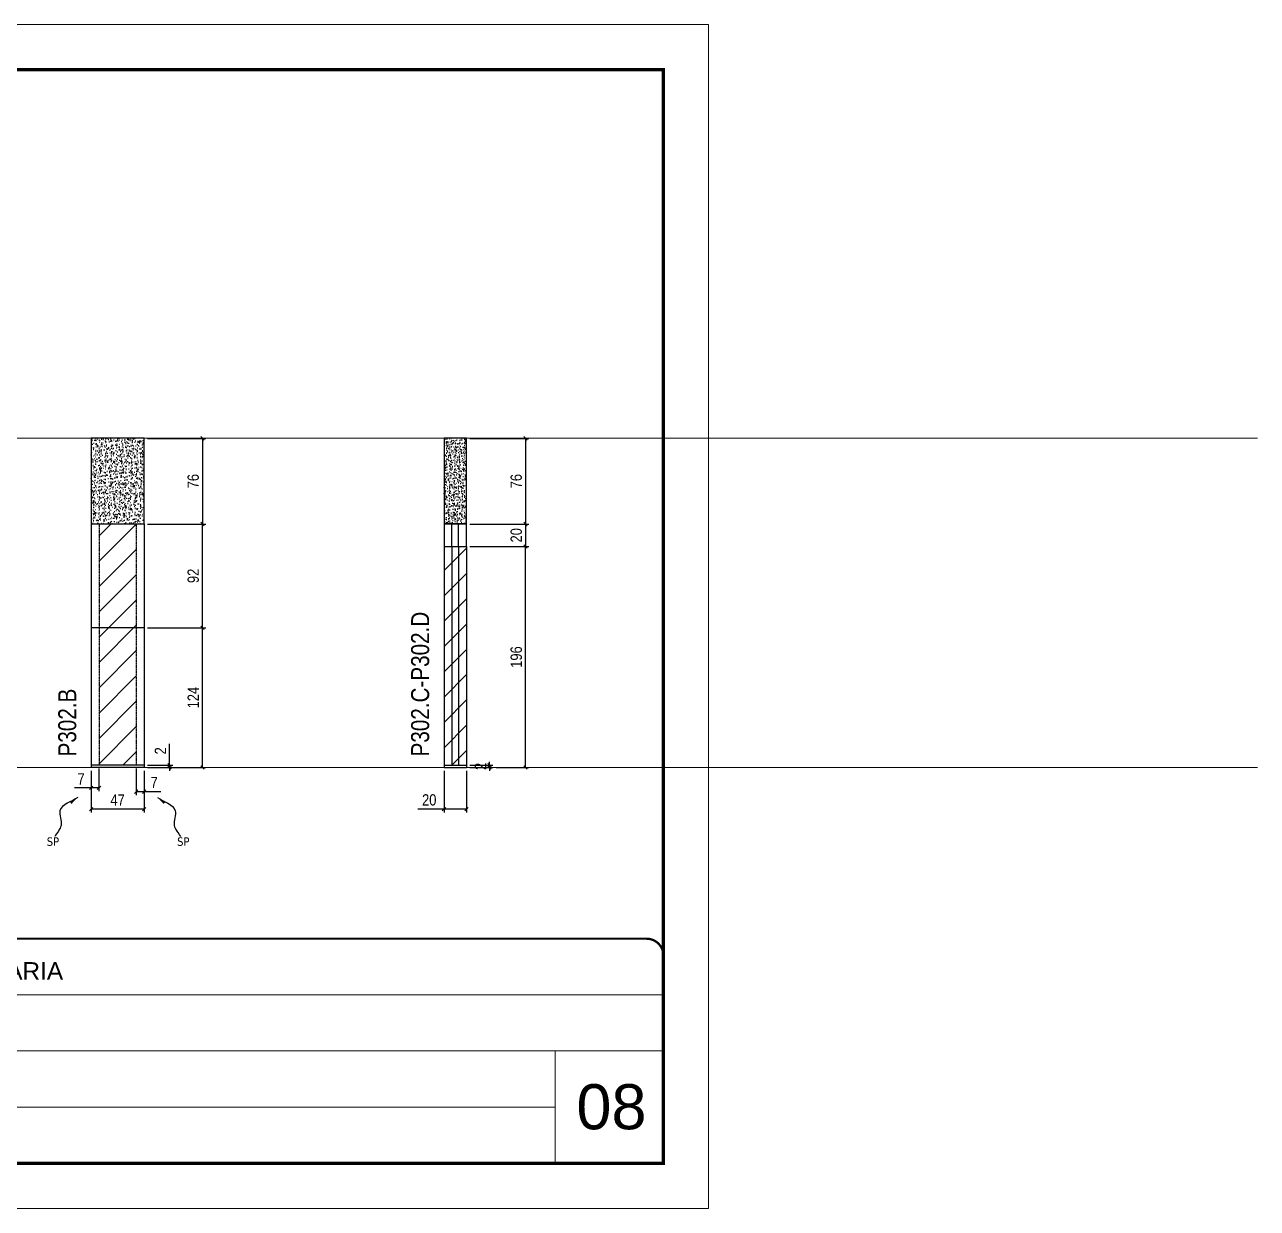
# Model space of a CAD drawing. Extents: x 2296 to 12463, y 760 to 16806.
# Drawn here: x 8532 to 9625, y 14543 to 15593 of the extents above; entities that cross this region are included whole.
import ezdxf

# ---------------------------------------------------------------- set-up
doc = ezdxf.new("R2010")
doc.units = 0
for name, pattern in [('CONTINUO', [0]), ('DASHED', [0.75, 0.5, -0.25]), ('HIDDEN', [0.375, 0.25, -0.125])]:
    doc.linetypes.add(name, pattern=pattern)
for name, color, linetype, lineweight in [('CARIMBO', 255, 'Continuous', 9), ('Folhas', 255, 'Continuous', 9), ('Hachura', 251, 'Continuous', 9), ('SARRAFO DE PRESSAO', 251, 'DASHED', 9)]:
    doc.layers.add(name, color=color, linetype=linetype, lineweight=lineweight)
for name, color, linetype in [('COTA', 241, 'Continuous'), ('NOMENCLATURA', 7, 'Continuous'), ('Painéis', 200, 'Continuous'), ('SARR_2.2x7', 40, 'Continuous'), ('texto', 7, 'Continuous')]:
    doc.layers.add(name, color=color, linetype=linetype)
doc.styles.add('ARIAL', font='arial.ttf')
doc.styles.add('ARIAL_NARROW', font='ARIALN.TTF', dxfattribs={"height": 0.2})
doc.styles.add('COTA TECNICA', font='techl___.ttf', dxfattribs={"height": 10})
doc.styles.add('COTA TECNICA-50', font='techl___.ttf', dxfattribs={"height": 10})
doc.styles.get("Standard").update_dxf_attribs({"font": 'arial.ttf'})
doc.styles.add('Tecnologia', font='')
doc.styles.get('Tecnologia').set_extended_font_data('Forgotten Futurist')
doc.dimstyles.new('COTA PAINEL-50', dxfattribs={"dimtxt": 10, "dimasz": 3, "dimexe": 3, "dimexo": 3, "dimgap": 3, "dimtad": 1, "dimdec": 1, "dimzin": 12, "dimdsep": 46, "dimtxsty": 'COTA TECNICA-50', "dimblk1": 'OBLIQUE', "dimblk2": 'OBLIQUE', "dimsah": 1, "dimcen": 0.9, "dimclrd": 4, "dimclre": 4, "dimclrt": 240, "dimadec": 1, "dimazin": 3, "dimtfac": 1, "dimtdec": 1, "dimtmove": 0, "dimatfit": 3, "dimfxl": 1, "dimtolj": 1, "dimtzin": 12, "dimarcsym": 0})
doc.dimstyles.new('PAINEL', dxfattribs={"dimtxt": 10, "dimasz": 3, "dimexe": 3, "dimexo": 3, "dimgap": 3, "dimtad": 1, "dimdec": 1, "dimzin": 12, "dimdsep": 46, "dimtxsty": 'COTA TECNICA', "dimblk1": 'OBLIQUE', "dimblk2": 'OBLIQUE', "dimsah": 1, "dimcen": 0.9, "dimclrd": 4, "dimclre": 4, "dimclrt": 240, "dimadec": 1, "dimazin": 3, "dimtfac": 1, "dimtdec": 1, "dimtmove": 0, "dimatfit": 3, "dimfxl": 1, "dimtolj": 1, "dimtzin": 12, "dimarcsym": 0})
doc.dimstyles.get("Standard").update_dxf_attribs({"dimtxt": 0.18, "dimasz": 0.18, "dimexe": 0.18, "dimexo": 0.0625, "dimgap": 0.09, "dimtad": 0, "dimtih": 1, "dimtoh": 1, "dimdec": 4, "dimzin": 0, "dimdsep": 46, "dimtxsty": 'Standard', "dimcen": 0.09, "dimadec": 0, "dimazin": 0, "dimtfac": 1, "dimtdec": 4, "dimtofl": 0, "dimtmove": 0, "dimatfit": 3, "dimfxl": 1, "dimtolj": 1, "dimtzin": 0, "dimarcsym": 0})
pattern_1 = [(45, (13.5, 6891.45), (-11.22532, 11.22532), [])]

# ---------------------------------------------------------------- blocks, each defined once
blk = doc.blocks.new('9999999999')
at = {"color": 30, "linetype": 'CONTINUO'}
for p, q in [((98564.6, 34230.2), (98564.6, 34429.4)), ((98564.6, 34379.6), (99584, 34379.6)), ((98564.6, 34329.8), (99488, 34329.8)), ((99584, 34329.8), (99488, 34329.8)), ((99488, 34329.8), (99488, 34230.2)), ((98564.6, 34280), (99488, 34280))]:
    blk.add_line(p, q, dxfattribs=at)
at = {"color": 30, "linetype": 'CONTINUO', "const_width": 2}
blk.add_lwpolyline([(99584, 34230.2), (99584, 34414.4, 0.414214), (99569, 34429.4), (98229, 34429.4, 0.414214), (98214, 34414.4), (98214, 34245.2, 0.414214), (98229, 34230.2), (99584, 34230.2)], format="xyb", dxfattribs=at)
at = {"layer": 'Folhas'}
blk.add_lwpolyline([(98139, 34190.2), (99624, 34190.2), (99624, 35240.2), (98139, 35240.2)], close=True, dxfattribs=at)
at = {"layer": 'Folhas', "color": 30, "const_width": 3}
blk.add_lwpolyline([(98214, 34230.2), (99584, 34230.2), (99584, 35200.2), (98214, 35200.2)], close=True, dxfattribs=at)
at = {"color": 7, "linetype": 'Continuous', "ltscale": 5, "style": 'ARIAL'}
for s, height, p in [('UNITÁ ENGENHARIA', 15.483, (98837.7, 34393.1)), ('ITAQUERA III', 15.483, (98837.7, 34343.3)), ('1°PAVIMENTO', 15.483, (98837.7, 34293.5)), ('NOVA SISTEMAS CONSTRUTIVOS', 11.059, (98263.2, 34267.2)), ('PILARES', 15.48, (98837.7, 34243.7))]:
    blk.add_text(s, height=height, dxfattribs=at).set_placement(p)
at = {"layer": 'Folhas', "color": 7, "style": 'Tecnologia', "width": 1.5}
for s, p in [('CLIENTE:', (98573.7, 34397.2)), ('OBRA:', (98573.7, 34347.3)), ('PAVIMENTO:', (98573.7, 34297.5)), ('PROJETO:', (98573.7, 34247.7))]:
    blk.add_text(s, height=14, dxfattribs=at).set_placement(p)
blk = doc.blocks.new('_Oblique')
at = {"color": 0, "linetype": 'ByBlock', "lineweight": -2}
blk.add_line((-0.5, -0.5), (0.5, 0.5), dxfattribs=at)
blk = doc.blocks.new('*D1524')
at = {"layer": 'COTA', "color": 4, "lineweight": -2, "transparency": 16777216}
for p, q in [((8660.3, 14935.6), (8660.3, 14954.5)), ((8640.8, 14935.6), (8663.3, 14935.6)), ((8660.3, 14933.6), (8660.3, 14935.6)), ((8640.8, 14933.6), (8663.3, 14933.6)), ((8660.3, 14933.6), (8660.3, 14930.6))]:
    blk.add_line(p, q, dxfattribs=at)
at = {"layer": 'Defpoints', "color": 0, "transparency": 16777216}
for p in [(8637.8, 14935.6), (8637.8, 14933.6), (8660.3, 14933.6)]:
    blk.add_point(p, dxfattribs=at)
at = {"layer": 'COTA', "color": 4, "lineweight": -2, "transparency": 16777216, "xscale": 3, "yscale": 3, "zscale": 3}
for p, rotation in [((8660.3, 14935.6), 270), ((8660.3, 14933.6), 90)]:
    blk.add_blockref('_Oblique', p, dxfattribs=dict(at, rotation=rotation))
at = {"layer": 'COTA', "color": 240, "transparency": 16777216, "insert": (8652.3, 14948.4), "char_height": 10, "attachment_point": 5, "rotation": 90, "style": 'COTA TECNICA-50'}
blk.add_mtext('\\A1;2', dxfattribs=at)
blk = doc.blocks.new('*D1525')
at = {"layer": 'COTA', "color": 4, "lineweight": -2, "transparency": 16777216}
for p, q in [((8590.8, 14930.6), (8590.8, 14912.5)), ((8597.8, 14932.6), (8597.8, 14912.5)), ((8590.8, 14915.5), (8576.1, 14915.5)), ((8597.8, 14915.5), (8590.8, 14915.5))]:
    blk.add_line(p, q, dxfattribs=at)
at = {"layer": 'Defpoints', "color": 0, "transparency": 16777216}
for p in [(8597.8, 14935.6), (8590.8, 14933.6), (8590.8, 14915.5)]:
    blk.add_point(p, dxfattribs=at)
at = {"layer": 'COTA', "color": 4, "lineweight": -2, "transparency": 16777216, "xscale": 3, "yscale": 3, "zscale": 3, "rotation": 180}
blk.add_blockref('_Oblique', (8590.8, 14915.5), dxfattribs=at)
at = {"layer": 'COTA', "color": 4, "lineweight": -2, "transparency": 16777216, "xscale": 3, "yscale": 3, "zscale": 3}
blk.add_blockref('_Oblique', (8597.8, 14915.5), dxfattribs=at)
at = {"layer": 'COTA', "color": 240, "transparency": 16777216, "insert": (8581.9, 14923.5), "char_height": 10, "attachment_point": 5, "style": 'COTA TECNICA-50'}
blk.add_mtext('\\A1;7', dxfattribs=at)
blk = doc.blocks.new('*D1526')
at = {"layer": 'COTA', "color": 4, "lineweight": -2, "transparency": 16777216}
for p, q in [((8630.8, 14932.6), (8630.8, 14909.2)), ((8637.8, 14930.6), (8637.8, 14909.2)), ((8630.8, 14912.2), (8637.8, 14912.2)), ((8637.8, 14912.2), (8652.5, 14912.2))]:
    blk.add_line(p, q, dxfattribs=at)
at = {"layer": 'Defpoints', "color": 0, "transparency": 16777216}
for p in [(8630.8, 14935.6), (8637.8, 14933.6), (8637.8, 14912.2)]:
    blk.add_point(p, dxfattribs=at)
at = {"layer": 'COTA', "color": 4, "lineweight": -2, "transparency": 16777216, "xscale": 3, "yscale": 3, "zscale": 3, "rotation": 180}
blk.add_blockref('_Oblique', (8630.8, 14912.2), dxfattribs=at)
at = {"layer": 'COTA', "color": 4, "lineweight": -2, "transparency": 16777216, "xscale": 3, "yscale": 3, "zscale": 3}
blk.add_blockref('_Oblique', (8637.8, 14912.2), dxfattribs=at)
at = {"layer": 'COTA', "color": 240, "transparency": 16777216, "insert": (8646.7, 14920.3), "char_height": 10, "attachment_point": 5, "style": 'COTA TECNICA-50'}
blk.add_mtext('\\A1;7', dxfattribs=at)
blk = doc.blocks.new('*D1527')
at = {"layer": 'COTA', "color": 4, "linetype": 'ByBlock', "lineweight": -2, "transparency": 16777216}
for p, q in [((8640.8, 15057.6), (8692.5, 15057.6)), ((8689.5, 14933.6), (8689.5, 15057.6)), ((8640.8, 14933.6), (8692.5, 14933.6))]:
    blk.add_line(p, q, dxfattribs=at)
at = {"layer": 'Defpoints', "color": 0, "linetype": 'ByBlock', "transparency": 16777216}
for p in [(8637.8, 15057.6), (8689.5, 15057.6), (8637.8, 14933.6)]:
    blk.add_point(p, dxfattribs=at)
at = {"layer": 'COTA', "color": 4, "linetype": 'ByBlock', "lineweight": -2, "transparency": 16777216, "xscale": 3, "yscale": 3, "zscale": 3}
for p, rotation in [((8689.5, 15057.6), 90), ((8689.5, 14933.6), 270)]:
    blk.add_blockref('_Oblique', p, dxfattribs=dict(at, rotation=rotation))
at = {"layer": 'COTA', "color": 240, "linetype": 'ByBlock', "transparency": 16777216, "insert": (8681.4, 14995.6), "char_height": 10, "attachment_point": 5, "rotation": 90, "style": 'COTA TECNICA'}
blk.add_mtext('\\A1;124', dxfattribs=at)
blk = doc.blocks.new('*D1535')
at = {"layer": 'COTA', "color": 4, "linetype": 'ByBlock', "lineweight": -2, "transparency": 16777216}
for p, q in [((8590.8, 14930.6), (8590.8, 14893.7)), ((8637.8, 14930.6), (8637.8, 14893.7)), ((8637.8, 14896.7), (8590.8, 14896.7))]:
    blk.add_line(p, q, dxfattribs=at)
at = {"layer": 'Defpoints', "color": 0, "linetype": 'ByBlock', "transparency": 16777216}
for p in [(8590.8, 14933.6), (8637.8, 14933.6), (8590.8, 14896.7)]:
    blk.add_point(p, dxfattribs=at)
at = {"layer": 'COTA', "color": 4, "linetype": 'ByBlock', "lineweight": -2, "transparency": 16777216, "xscale": 3, "yscale": 3, "zscale": 3, "rotation": 180}
blk.add_blockref('_Oblique', (8590.8, 14896.7), dxfattribs=at)
at = {"layer": 'COTA', "color": 4, "linetype": 'ByBlock', "lineweight": -2, "transparency": 16777216, "xscale": 3, "yscale": 3, "zscale": 3}
blk.add_blockref('_Oblique', (8637.8, 14896.7), dxfattribs=at)
at = {"layer": 'COTA', "color": 240, "linetype": 'ByBlock', "transparency": 16777216, "insert": (8614.3, 14904.8), "char_height": 10, "attachment_point": 5, "style": 'COTA TECNICA'}
blk.add_mtext('\\A1;47', dxfattribs=at)
blk = doc.blocks.new('*D1536')
at = {"layer": 'COTA', "color": 4, "linetype": 'ByBlock', "lineweight": -2, "transparency": 16777216}
for p, q in [((8640.8, 15149.6), (8692.5, 15149.6)), ((8689.5, 15057.6), (8689.5, 15149.6)), ((8640.8, 15057.6), (8692.5, 15057.6))]:
    blk.add_line(p, q, dxfattribs=at)
at = {"layer": 'Defpoints', "color": 0, "linetype": 'ByBlock', "transparency": 16777216}
for p in [(8637.8, 15149.6), (8689.5, 15149.6), (8637.8, 15057.6)]:
    blk.add_point(p, dxfattribs=at)
at = {"layer": 'COTA', "color": 4, "linetype": 'ByBlock', "lineweight": -2, "transparency": 16777216, "xscale": 3, "yscale": 3, "zscale": 3}
for p, rotation in [((8689.5, 15149.6), 90), ((8689.5, 15057.6), 270)]:
    blk.add_blockref('_Oblique', p, dxfattribs=dict(at, rotation=rotation))
at = {"layer": 'COTA', "color": 240, "linetype": 'ByBlock', "transparency": 16777216, "insert": (8681.4, 15103.6), "char_height": 10, "attachment_point": 5, "rotation": 90, "style": 'COTA TECNICA'}
blk.add_mtext('\\A1;92', dxfattribs=at)
blk = doc.blocks.new('*D1528')
at = {"layer": 'COTA', "color": 4, "lineweight": -2, "transparency": 16777216}
for p, q in [((8926.8, 14935.6), (8947.2, 14935.6)), ((8944.2, 14935.6), (8944.2, 14938.6)), ((8944.2, 14933.6), (8944.2, 14935.6)), ((8926.8, 14933.6), (8947.2, 14933.6)), ((8944.2, 14933.6), (8944.2, 14930.6))]:
    blk.add_line(p, q, dxfattribs=at)
at = {"layer": 'Defpoints', "color": 0, "transparency": 16777216}
for p in [(8923.8, 14935.6), (8944.2, 14935.6), (8923.8, 14933.6)]:
    blk.add_point(p, dxfattribs=at)
at = {"layer": 'COTA', "color": 4, "lineweight": -2, "transparency": 16777216, "xscale": 3, "yscale": 3, "zscale": 3}
for p, rotation in [((8944.2, 14935.6), 270), ((8944.2, 14933.6), 90)]:
    blk.add_blockref('_Oblique', p, dxfattribs=dict(at, rotation=rotation))
at = {"layer": 'COTA', "color": 240, "transparency": 16777216, "insert": (8936.2, 14934.6), "char_height": 10, "attachment_point": 5, "rotation": 90, "style": 'COTA TECNICA-50'}
blk.add_mtext('\\A1;2', dxfattribs=at)
blk = doc.blocks.new('*D1529')
at = {"layer": 'COTA', "color": 4, "linetype": 'ByBlock', "lineweight": -2, "transparency": 16777216}
for p, q in [((8926.8, 15129.6), (8979, 15129.6)), ((8976, 14933.6), (8976, 15129.6)), ((8950.2, 14933.6), (8979, 14933.6))]:
    blk.add_line(p, q, dxfattribs=at)
at = {"layer": 'Defpoints', "color": 0, "linetype": 'ByBlock', "transparency": 16777216}
for p in [(8923.8, 15129.6), (8976, 15129.6), (8947.2, 14933.6)]:
    blk.add_point(p, dxfattribs=at)
at = {"layer": 'COTA', "color": 4, "linetype": 'ByBlock', "lineweight": -2, "transparency": 16777216, "xscale": 3, "yscale": 3, "zscale": 3}
for p, rotation in [((8976, 15129.6), 90), ((8976, 14933.6), 270)]:
    blk.add_blockref('_Oblique', p, dxfattribs=dict(at, rotation=rotation))
at = {"layer": 'COTA', "color": 240, "linetype": 'ByBlock', "transparency": 16777216, "insert": (8967.9, 15031.6), "char_height": 10, "attachment_point": 5, "rotation": 90, "style": 'COTA TECNICA'}
blk.add_mtext('\\A1;196', dxfattribs=at)
blk = doc.blocks.new('*D1539')
at = {"layer": 'COTA', "color": 4, "linetype": 'ByBlock', "lineweight": -2, "transparency": 16777216}
for p, q in [((8903.8, 14930.6), (8903.8, 14893.7)), ((8923.8, 14930.6), (8923.8, 14893.7)), ((8903.8, 14896.7), (8880.6, 14896.7)), ((8923.8, 14896.7), (8903.8, 14896.7))]:
    blk.add_line(p, q, dxfattribs=at)
at = {"layer": 'Defpoints', "color": 0, "linetype": 'ByBlock', "transparency": 16777216}
for p in [(8903.8, 14933.6), (8923.8, 14933.6), (8903.8, 14896.7)]:
    blk.add_point(p, dxfattribs=at)
at = {"layer": 'COTA', "color": 4, "linetype": 'ByBlock', "lineweight": -2, "transparency": 16777216, "xscale": 3, "yscale": 3, "zscale": 3, "rotation": 180}
blk.add_blockref('_Oblique', (8903.8, 14896.7), dxfattribs=at)
at = {"layer": 'COTA', "color": 4, "linetype": 'ByBlock', "lineweight": -2, "transparency": 16777216, "xscale": 3, "yscale": 3, "zscale": 3}
blk.add_blockref('_Oblique', (8923.8, 14896.7), dxfattribs=at)
at = {"layer": 'COTA', "color": 240, "linetype": 'ByBlock', "transparency": 16777216, "insert": (8890.7, 14904.8), "char_height": 10, "attachment_point": 5, "style": 'COTA TECNICA'}
blk.add_mtext('\\A1;20', dxfattribs=at)
blk = doc.blocks.new('*D1540')
at = {"layer": 'COTA', "color": 4, "lineweight": -2, "transparency": 16777216}
for p, q in [((8926.8, 15225.6), (8979, 15225.6)), ((8976, 15225.6), (8976, 15149.6)), ((8926.8, 15149.6), (8979, 15149.6))]:
    blk.add_line(p, q, dxfattribs=at)
at = {"layer": 'Defpoints', "color": 0, "transparency": 16777216}
for p in [(8923.8, 15225.6), (8923.8, 15149.6), (8976, 15149.6)]:
    blk.add_point(p, dxfattribs=at)
at = {"layer": 'COTA', "color": 4, "lineweight": -2, "transparency": 16777216, "xscale": 3, "yscale": 3, "zscale": 3}
for p, rotation in [((8976, 15225.6), 90), ((8976, 15149.6), 270)]:
    blk.add_blockref('_Oblique', p, dxfattribs=dict(at, rotation=rotation))
at = {"layer": 'COTA', "color": 240, "transparency": 16777216, "insert": (8967.9, 15187.6), "char_height": 10, "attachment_point": 5, "rotation": 90, "style": 'COTA TECNICA'}
blk.add_mtext('\\A1;76', dxfattribs=at)
blk = doc.blocks.new('*D1542')
at = {"layer": 'COTA', "color": 4, "linetype": 'ByBlock', "lineweight": -2, "transparency": 16777216}
for p, q in [((8640.8, 15225.6), (8692.5, 15225.6)), ((8689.5, 15225.6), (8689.5, 15149.6)), ((8640.8, 15149.6), (8692.5, 15149.6))]:
    blk.add_line(p, q, dxfattribs=at)
at = {"layer": 'Defpoints', "color": 0, "linetype": 'ByBlock', "transparency": 16777216}
for p in [(8637.8, 15225.6), (8637.8, 15149.6), (8689.5, 15149.6)]:
    blk.add_point(p, dxfattribs=at)
at = {"layer": 'COTA', "color": 4, "linetype": 'ByBlock', "lineweight": -2, "transparency": 16777216, "xscale": 3, "yscale": 3, "zscale": 3}
for p, rotation in [((8689.5, 15225.6), 90), ((8689.5, 15149.6), 270)]:
    blk.add_blockref('_Oblique', p, dxfattribs=dict(at, rotation=rotation))
at = {"layer": 'COTA', "color": 240, "linetype": 'ByBlock', "transparency": 16777216, "insert": (8681.4, 15187.6), "char_height": 10, "attachment_point": 5, "rotation": 90, "style": 'COTA TECNICA'}
blk.add_mtext('\\A1;76', dxfattribs=at)
blk = doc.blocks.new('*D1543')
at = {"layer": 'COTA', "color": 4, "lineweight": -2, "transparency": 16777216}
for p, q in [((8926.8, 15149.6), (8979, 15149.6)), ((8976, 15149.6), (8976, 15129.6)), ((8926.8, 15129.6), (8979, 15129.6))]:
    blk.add_line(p, q, dxfattribs=at)
at = {"layer": 'Defpoints', "color": 0, "transparency": 16777216}
for p in [(8923.8, 15149.6), (8923.8, 15129.6), (8976, 15129.6)]:
    blk.add_point(p, dxfattribs=at)
at = {"layer": 'COTA', "color": 4, "lineweight": -2, "transparency": 16777216, "xscale": 3, "yscale": 3, "zscale": 3}
for p, rotation in [((8976, 15149.6), 90), ((8976, 15129.6), 270)]:
    blk.add_blockref('_Oblique', p, dxfattribs=dict(at, rotation=rotation))
at = {"layer": 'COTA', "color": 240, "transparency": 16777216, "insert": (8967.9, 15139.6), "char_height": 10, "attachment_point": 5, "rotation": 90, "style": 'COTA TECNICA'}
blk.add_mtext('\\A1;20', dxfattribs=at)

msp = doc.modelspace()

# ---------------------------------------------------------------- hatches: boundary and pattern name
at = {"layer": 'COTA', "linetype": 'ByBlock'}
h = msp.add_hatch(dxfattribs=at)
h.set_pattern_fill('AR-CONC', color=256, scale=0.9)
h.set_pattern_definition([(50, (-122710.3587, -18544.0655), (6.45534164, -0.56476921), [0.675, -7.425]), (355, (-122710.359, -18544.0655), (-1.248762, 6.7697292), [0.54, -5.94]), (100.4514445, (-122709.821, -18544.1126), (5.20657962, 6.20495992), [0.57366173, -6.310279]), (46.1842, (-122710.359, -18542.2655), (9.60517198, -1.48967353), [1.0125, -11.1375]), (96.6356355, (-122709.558, -18542.39), (8.4119575, 8.7670674), [0.8604931, -9.46542384]), (351.184164, (-122710.359, -18542.266), (8.4119575, 8.7670674), [0.81, -8.91]), (21, (-122709.4587, -18542.7155), (5.37216347, -3.62357002), [0.675, -7.425]), (326, (-122709.459, -18542.7155), (2.189838, 6.5263504), [0.54, -5.94]), (71.451445, (-122709.011, -18543.0175), (7.5620014, 2.90278038), [0.5736617, -6.310279]), (37.5, (-122710.3587, -18544.0655), (0.109438698, 2.996044684), [0, -5.868, 0, -6.03, 0, -5.9625]), (7.5, (-122710.3587, -18544.0655), (2.36762584, 3.54970541), [0, -3.438, 0, -5.733, 0, -2.2725]), (327.5, (-122712.3657, -18544.0655), (4.804401926, -0.202993846), [0, -2.25, 0, -7.02, 0, -9.315]), (317.5, (-122713.2657, -18544.0655), (5.24867552, 0.90094484), [0, -2.925, 0, -4.662, 0, -6.615])])
h.paths.add_polyline_path([(8637.81, 15149.65), (8637.81, 15225.65), (8590.81, 15225.65), (8590.81, 15149.65)])
at = {"layer": 'COTA'}
h = msp.add_hatch(dxfattribs=at)
h.set_pattern_fill('AR-CONC', color=256, scale=0.03)
h.set_pattern_definition([(50, (3198.773, -40), (5.4655401, -0.4781726), [0.5715, -6.2865]), (355, (3198.773, -40), (-1.0573026, 5.7317054), [0.4572, -5.0292175]), (100.451445, (3199.2285, -40.04), (4.4082374, 5.2535326), [0.4857003, -5.3427073]), (46.1842, (3198.773, -38.476), (8.1323712, -1.2612698), [0.85725, -9.42975]), (96.63556, (3199.451, -38.581), (7.122124, 7.4227837), [0.7285507, -8.0140682]), (351.18415, (3198.773, -38.476), (7.122124, 7.4227837), [0.685799, -7.543792]), (21, (3199.535, -38.857), (4.5484317, -3.067956), [0.5715, -6.2865]), (326, (3199.535, -38.857), (1.8540609, 5.525639), [0.4572, -5.0292]), (71.451445, (3199.914, -39.1127), (6.4024926, 2.457683), [0.4857003, -5.3426981]), (37.5, (3198.773, -40), (0.0926581, 2.53665117), [0, -4.96824, 0, -5.1054, 0, -5.04825]), (7.5, (3198.773, -40), (2.00458988, 3.00541724), [0, -2.91084, 0, -4.85394, 0, -1.92405]), (327.5, (3197.0738, -40), (4.06771786, -0.17186232), [0, -1.905, 0, -5.9436, 0, -7.8867]), (317.5, (3196.3118, -40), (4.44387544, 0.7627947), [0, -2.4765, 0, -3.94716, 0, -5.6007])])
h.paths.add_polyline_path([(8923.8, 15225.65), (8903.8, 15225.65), (8903.8, 15149.65), (8923.8, 15149.65)])
at = {"layer": 'Hachura', "linetype": 'ByBlock'}
h = msp.add_hatch(dxfattribs=at)
h.set_pattern_fill('ANSI31', color=256, scale=5)
h.set_pattern_definition(pattern_1)
h.paths.add_polyline_path([(8630.81, 15057.65), (8597.81, 15057.65), (8597.81, 14935.65), (8630.81, 14935.65)])
h.paths.add_polyline_path([(8630.81, 15149.65), (8597.81, 15149.65), (8597.81, 15057.65), (8630.81, 15057.65)])
h = msp.add_hatch(dxfattribs=at)
h.set_pattern_fill('ANSI31', color=256, scale=5)
h.set_pattern_definition(pattern_1)
h.paths.add_polyline_path([(8923.8, 15129.65), (8916.8, 15129.65), (8916.8, 14935.65), (8923.8, 14935.65)])
h.paths.add_polyline_path([(8910.8, 14935.65), (8916.8, 14935.65), (8916.8, 15129.65), (8910.8, 15129.65)])
h.paths.add_polyline_path([(8903.8, 14935.65), (8910.8, 14935.65), (8910.8, 15129.65), (8903.8, 15129.65)])

# ---------------------------------------------------------------- linework, layer by layer
at = {"layer": 'CARIMBO', "color": 3}
for p, q in [((4483.39, 15225.65), (9625.18, 15225.65)), ((4483.39, 14933.65), (9625.18, 14933.65))]:
    msp.add_line(p, q, dxfattribs=at)
at = {"layer": 'COTA', "linetype": 'ByBlock'}
for p, q in [((8637.81, 15225.65), (8590.81, 15225.65)), ((8590.81, 15225.65), (8590.81, 15149.65)), ((8637.81, 15149.65), (8637.81, 15225.65))]:
    msp.add_line(p, q, dxfattribs=at)
at = {"layer": 'COTA'}
msp.add_lwpolyline([(8903.8, 15149.65), (8923.8, 15149.65), (8923.8, 15225.65), (8903.8, 15225.65)], close=True, dxfattribs=at)
at = {"layer": 'Painéis'}
for p, q in [((8590.81, 15149.65), (8590.81, 14933.65)), ((8590.81, 15149.65), (8637.81, 15149.65)), ((8637.81, 15149.65), (8637.81, 14933.65)), ((8903.8, 15129.65), (8923.8, 15129.65)), ((8903.8, 15129.65), (8903.8, 14933.65)), ((8923.8, 15129.65), (8923.8, 14933.65)), ((8637.81, 15057.65), (8590.81, 15057.65)), ((8637.81, 14935.65), (8590.81, 14935.65)), ((8903.8, 14935.65), (8923.8, 14935.65)), ((8637.81, 14933.65), (8590.81, 14933.65)), ((8903.8, 14933.65), (8923.8, 14933.65))]:
    msp.add_line(p, q, dxfattribs=at)
msp.add_lwpolyline([(8903.8, 15129.65), (8923.8, 15129.65), (8923.8, 15149.65), (8903.8, 15149.65)], close=True, dxfattribs=at)
at = {"layer": 'SARR_2.2x7', "linetype": 'HIDDEN'}
for p, q in [((8597.81, 15149.65), (8597.81, 15057.65)), ((8630.81, 15149.65), (8630.81, 15057.65)), ((8597.81, 15057.65), (8597.81, 14935.65)), ((8630.81, 15057.65), (8630.81, 14935.65))]:
    msp.add_line(p, q, dxfattribs=at)
at = {"layer": 'SARR_2.2x7'}
for p, q in [((8910.8, 15129.65), (8910.8, 15149.65)), ((8916.8, 15129.65), (8916.8, 15149.65)), ((8910.8, 15129.65), (8910.8, 14935.65)), ((8916.8, 15129.65), (8916.8, 14935.65))]:
    msp.add_line(p, q, dxfattribs=at)

# ---------------------------------------------------------------- block references
at = {"layer": 'SARRAFO DE PRESSAO', "color": 6, "linetype": 'ByBlock'}
msp.add_blockref('9999999999', (-90485.59, -19647.64), dxfattribs=at)

# ---------------------------------------------------------------- texts
at = {"layer": 'CARIMBO', "style": 'ARIAL'}
msp.add_text('08', height=40, dxfattribs=at).set_placement((9021.25, 14612.71))
at = {"layer": 'NOMENCLATURA', "style": 'ARIAL_NARROW'}
for s, p in [('P302.C-P302.D', (8890.63, 14943.42)), ('P302.B', (8577.63, 14943.42))]:
    msp.add_text(s, height=16, rotation=90, dxfattribs=at).set_placement(p)
at = {"layer": 'texto', "color": 0, "char_height": 7.5, "attachment_point": 5}
for insert in [(8556.97, 14867.84), (8672.59, 14867.84)]:
    msp.add_mtext('{\\fTahoma|b0|i0|c0|p34;\\C4;SP}', dxfattribs=dict(at, insert=insert))

# ---------------------------------------------------------------- dimensions: what is measured, and where the dimension line sits
at = {"layer": 'COTA', "linetype": 'ByBlock'}
for base, p1, p2, override, picture, middle in [((8689.47, 15149.65), (8637.81, 15225.65), (8637.81, 15149.65), {"dimarcsym": 1}, '*D1542', (8681.37, 15187.65)), ((8689.47, 15149.65), (8637.81, 15057.65), (8637.81, 15149.65), {"dimarcsym": 2}, '*D1536', (8681.38, 15103.65)), ((8689.47, 15057.65), (8637.81, 14933.65), (8637.81, 15057.65), {"dimarcsym": 1}, '*D1527', (8681.4, 14995.65))]:
    dim = msp.add_linear_dim(base=base, p1=p1, p2=p2, angle=90, dimstyle='PAINEL', override=override, dxfattribs=at)
    dim.commit()
    dim.dimension.update_dxf_attribs({"geometry": picture, "text_midpoint": middle})
at = {"layer": 'COTA'}
dim = msp.add_linear_dim(base=(8976.04, 15149.65), p1=(8923.8, 15225.65), p2=(8923.8, 15149.65), angle=90, dimstyle='PAINEL', dxfattribs=at)
dim.commit()
dim.dimension.update_dxf_attribs({"geometry": '*D1540', "text_midpoint": (8967.94, 15187.65)})
for base, p1, p2, dimstyle, picture, middle in [((8976.04, 15129.65), (8923.8, 15149.65), (8923.8, 15129.65), 'PAINEL', '*D1543', (8976.04, 15139.65)), ((8660.33, 14933.65), (8637.81, 14935.65), (8637.81, 14933.65), 'COTA PAINEL-50', '*D1524', (8660.33, 14948.39)), ((8944.15, 14935.65), (8923.8, 14933.65), (8923.8, 14935.65), 'COTA PAINEL-50', '*D1528', (8944.15, 14934.65))]:
    dim = msp.add_linear_dim(base=base, p1=p1, p2=p2, angle=90, dimstyle=dimstyle, dxfattribs=at)
    dim.commit()
    dim.dimension.update_dxf_attribs({"geometry": picture, "text_midpoint": middle, "dimtype": 160})
at = {"layer": 'COTA', "color": 3, "linetype": 'ByBlock'}
dim = msp.add_linear_dim(base=(8976.04, 15129.65), p1=(8947.15, 14933.65), p2=(8923.8, 15129.65), angle=90, dimstyle='PAINEL', override={"dimarcsym": 1}, dxfattribs=at)
dim.commit()
dim.dimension.update_dxf_attribs({"geometry": '*D1529', "text_midpoint": (8967.91, 15031.65)})
at = {"layer": 'COTA'}
for base, p1, p2, picture, middle in [((8590.81, 14915.47), (8597.81, 14935.65), (8590.81, 14933.65), '*D1525', (8581.94, 14923.54)), ((8637.81, 14912.2), (8630.81, 14935.65), (8637.81, 14933.65), '*D1526', (8646.67, 14920.28))]:
    dim = msp.add_linear_dim(base=base, p1=p1, p2=p2, dimstyle='COTA PAINEL-50', dxfattribs=at)
    dim.commit()
    dim.dimension.update_dxf_attribs({"geometry": picture, "text_midpoint": middle})
at = {"layer": 'COTA', "linetype": 'ByBlock'}
for base, p1, p2, picture, middle in [((8590.81, 14896.72), (8637.81, 14933.65), (8590.81, 14933.65), '*D1535', (8614.31, 14904.8)), ((8903.8, 14896.72), (8923.8, 14933.65), (8903.8, 14933.65), '*D1539', (8890.7, 14904.83))]:
    dim = msp.add_linear_dim(base=base, p1=p1, p2=p2, dimstyle='PAINEL', override={"dimarcsym": 2}, dxfattribs=at)
    dim.commit()
    dim.dimension.update_dxf_attribs({"geometry": picture, "text_midpoint": middle})

# ---------------------------------------------------------------- leaders
at = {"layer": 'COTA', "path_type": 1}
for points in [[(8578.98, 14907.15), (8563.19, 14895.31), (8564.12, 14882.31), (8558.57, 14872.52)], [(8649.64, 14907.15), (8665.42, 14895.31), (8664.5, 14882.31), (8670.05, 14872.52)]]:
    msp.add_leader(points, dimstyle='Standard', override={"dimasz": 8}, dxfattribs=at)

doc.saveas('drawing.dxf')
